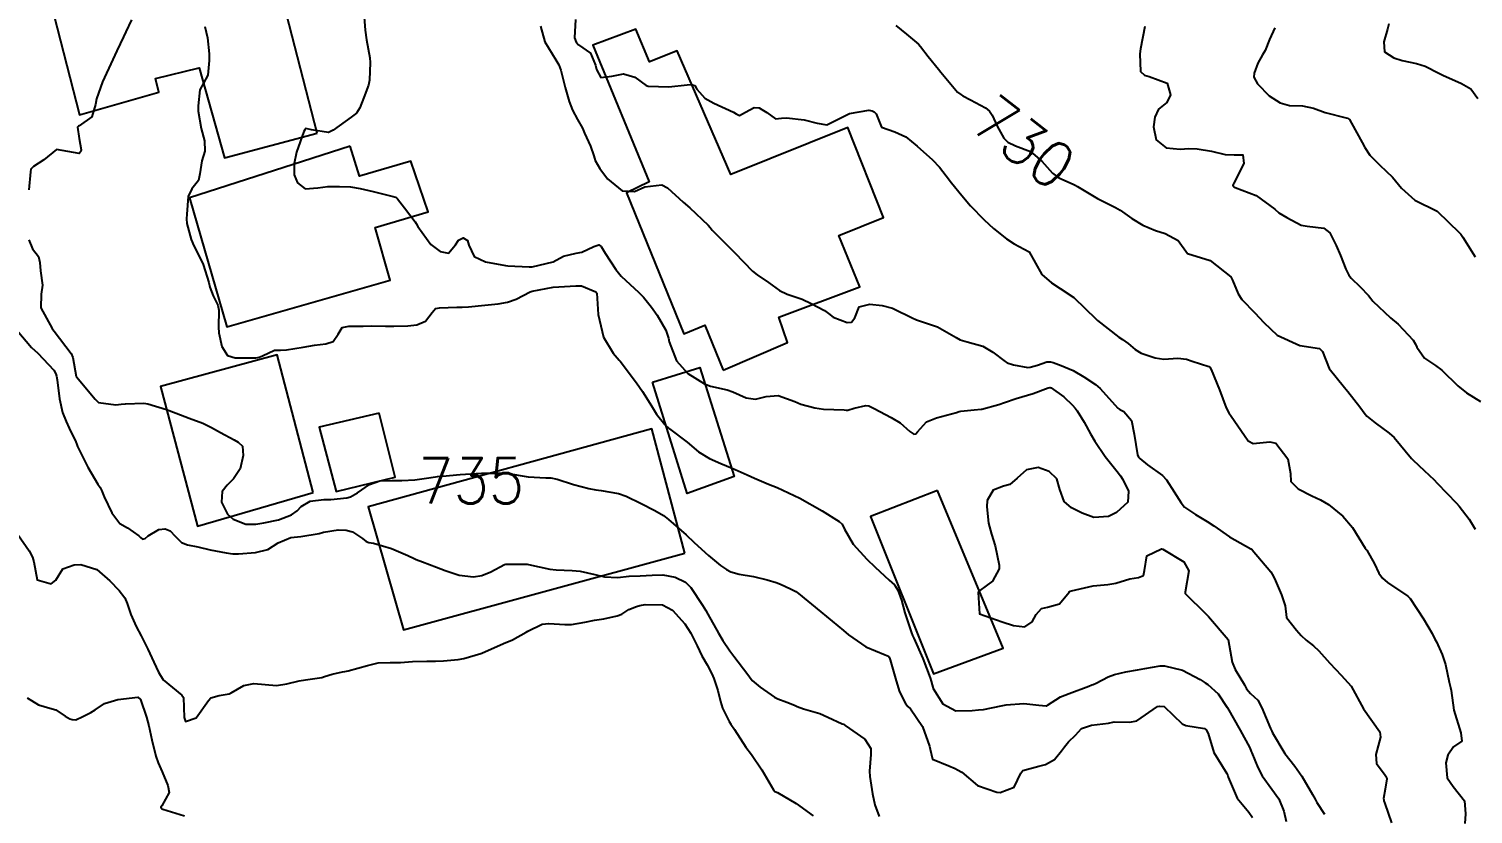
# Model space of a CAD drawing. Header units: metres. Extents: x 298520 to 308411, y 7433745 to 7450750.
# Drawn here: x 298610.9 to 298738.5, y 7450487.6 to 7450556.9 of the extents above; entities that cross this region are included whole.
import ezdxf
from ezdxf.enums import TextEntityAlignment as Align

# ---------------------------------------------------------------- set-up
doc = ezdxf.new("R2010")
doc.units = ezdxf.units.M
doc.header["$LTSCALE"] = 10
for name, color, linetype in [('Cotas', 45, 'Continuous'), ('Curvas de Nivel 1m', 11, 'Continuous'), ('Curvas de Nivel 5m', 15, 'Continuous'), ('Edificações', 30, 'Continuous')]:
    doc.layers.add(name, color=color, linetype=linetype)
doc.styles.add('Style-STANDARD', font='STANDARD.shx')

msp = doc.modelspace()

# ---------------------------------------------------------------- linework, layer by layer
at = {"layer": 'Curvas de Nivel 1m', "flags": 128}
for points, elevation in [([(298626.47, 7450557.08), (298626.7, 7450556.08), (298626.85, 7450554.67), (298626.85, 7450554.08), (298626.73, 7450552.78), (298626.35, 7450552.08), (298626.01, 7450551.49), (298625.86, 7450550.09), (298625.88, 7450549.6), (298626.14, 7450548.08), (298626.44, 7450547), (298626.46, 7450546.08), (298626.18, 7450545.24), (298626.02, 7450544.08), (298625.9, 7450543.5), (298625.31, 7450542.77), (298624.99, 7450542.09), (298624.86, 7450540.52), (298624.85, 7450540.1), (298624.88, 7450539.71), (298625.26, 7450538.3), (298625.33, 7450538.09), (298625.41, 7450537.93), (298626.31, 7450536.08), (298626.81, 7450534.48), (298626.89, 7450534.07), (298627.2, 7450533.31), (298627.61, 7450532.49), (298627.68, 7450532.06), (298627.65, 7450530.54), (298627.69, 7450530.06), (298627.95, 7450528.86), (298628.45, 7450528.06), (298629.13, 7450527.84), (298630.96, 7450527.86), (298631.13, 7450527.87), (298631.26, 7450527.89), (298631.55, 7450528.02), (298632.62, 7450528.53), (298633.14, 7450528.53), (298633.68, 7450528.54), (298635.14, 7450528.79), (298636.14, 7450528.96), (298637.14, 7450529.08), (298637.79, 7450529.3), (298638.22, 7450529.94), (298638.59, 7450530.51), (298639.16, 7450530.64), (298640.43, 7450530.65), (298641.16, 7450530.66), (298642.4, 7450530.65), (298643.16, 7450530.64), (298644.37, 7450530.66), (298645.17, 7450530.76), (298645.93, 7450531.08), (298646.53, 7450531.84), (298646.83, 7450532.19), (298647.19, 7450532.27), (298648.7, 7450532.31), (298649.19, 7450532.32), (298649.74, 7450532.35), (298651.19, 7450532.49), (298652.35, 7450532.61), (298653.19, 7450532.77), (298653.94, 7450533.01), (298655.2, 7450533.67), (298655.37, 7450533.74), (298657.21, 7450534.08), (298658.73, 7450534.18), (298659.21, 7450534.21), (298659.71, 7450534.19), (298661, 7450533.66), (298661.09, 7450533.55), (298661.18, 7450531.66), (298661.65, 7450529.66), (298662.52, 7450528.27), (298663.05, 7450527.64), (298663.13, 7450527.54), (298664.59, 7450525.63), (298665.1, 7450524.87), (298665.89, 7450523.61), (298666.35, 7450522.87), (298667.07, 7450521.95), (298667.48, 7450521.59), (298669.05, 7450520.41), (298670.06, 7450519.56), (298671.03, 7450518.96), (298672.02, 7450518.53), (298673.02, 7450518.1), (298674.36, 7450517.51), (298675.01, 7450517.22), (298676.23, 7450516.71), (298677, 7450516.39), (298678.99, 7450515.45), (298680.98, 7450514.33), (298682.48, 7450513.41), (298682.74, 7450513.18), (298682.96, 7450512.72), (298683.7, 7450511.39), (298684.92, 7450510.09), (298685.66, 7450509.37), (298686.9, 7450508.22), (298687.37, 7450507.82), (298687.67, 7450507.35), (298687.99, 7450506.45), (298688.28, 7450505.34), (298688.85, 7450503.58), (298688.95, 7450503.33), (298689.06, 7450503.11), (298689.86, 7450501.32), (298690.5, 7450499.61), (298690.59, 7450499.31), (298690.79, 7450498.67), (298691.62, 7450497.3), (298692.77, 7450496.7), (298694.23, 7450496.73), (298694.77, 7450496.79), (298695.21, 7450496.82), (298696.77, 7450497.15), (298697.22, 7450497.23), (298698.77, 7450497.33), (298700.12, 7450497.2), (298700.77, 7450497.13), (298700.82, 7450497.15), (298700.88, 7450497.19), (298702.03, 7450497.93), (298702.78, 7450498.24), (298704.53, 7450498.88), (298704.79, 7450498.99), (298704.9, 7450499.03), (298705.17, 7450499.14), (298706.24, 7450499.69), (298706.8, 7450499.91), (298707.79, 7450500.13), (298708.81, 7450500.3), (298709.46, 7450500.44), (298710.82, 7450500.67), (298711.21, 7450500.68), (298712.81, 7450500.29), (298714.37, 7450499.45), (298714.8, 7450499.17), (298715.02, 7450499.02), (298715.96, 7450498.19), (298716.75, 7450497), (298716.77, 7450496.95), (298717.9, 7450494.99), (298718.73, 7450493.42), (298718.86, 7450493.11), (298718.92, 7450492.98), (298719.45, 7450491.7), (298719.83, 7450490.96), (298720.69, 7450489.79), (298721.31, 7450488.94), (298721.76, 7450487.85), (298721.95, 7450486.94)], 734), ([(298640.53, 7450557.91), (298640.62, 7450556.76), (298640.73, 7450555.91), (298641.03, 7450554.32), (298641.07, 7450553.9), (298640.99, 7450552.35), (298640.91, 7450551.91), (298640.49, 7450550.82), (298640.15, 7450549.91), (298639.86, 7450549.44), (298639.38, 7450549.09), (298637.78, 7450547.94), (298637.37, 7450547.73), (298635.89, 7450547.96), (298635.37, 7450548.07), (298635.28, 7450547.97), (298635.21, 7450547.81), (298634.55, 7450545.98), (298634.34, 7450544.99), (298634.35, 7450543.98), (298634.63, 7450543.29), (298635.31, 7450542.75), (298636.43, 7450542.84), (298637.31, 7450542.96), (298638.35, 7450542.97), (298639.31, 7450542.93), (298640.17, 7450542.78), (298641.31, 7450542.51), (298643.1, 7450542.09), (298643.3, 7450542.02), (298643.39, 7450541.97), (298643.46, 7450541.88), (298644.09, 7450541.07), (298645.03, 7450539.85), (298645.12, 7450539.7), (298645.27, 7450539.43), (298646.42, 7450537.84), (298647.25, 7450537.22), (298647.98, 7450537.08), (298648.59, 7450537.82), (298648.85, 7450538.22), (298649.26, 7450538.44), (298649.65, 7450538.2), (298649.78, 7450537.8), (298650.23, 7450536.78), (298651.24, 7450536.31), (298653.01, 7450535.98), (298653.23, 7450535.96), (298655.11, 7450535.87), (298655.23, 7450535.87), (298655.37, 7450535.87), (298657.23, 7450536.31), (298658.13, 7450536.81), (298659.24, 7450537.08), (298659.75, 7450537.18), (298660.81, 7450537.67), (298661.25, 7450537.81), (298661.46, 7450537.66), (298661.81, 7450537.09), (298662.75, 7450535.64), (298663.22, 7450535.05), (298664.78, 7450533.62), (298665.2, 7450533.2), (298665.89, 7450532.31), (298666.4, 7450531.6), (298667.16, 7450530.3), (298667.4, 7450529.59), (298667.47, 7450529.27), (298668.11, 7450527.58), (298669.12, 7450526.47), (298670.59, 7450525.56), (298671.11, 7450525.35), (298672.59, 7450525.02), (298673.1, 7450524.84), (298674.26, 7450524.33), (298675.09, 7450524.21), (298676.04, 7450524.43), (298677.09, 7450524.53), (298678.55, 7450523.99), (298679.09, 7450523.75), (298680.33, 7450523.44), (298681.08, 7450523.33), (298682.93, 7450523.25), (298683.08, 7450523.24), (298683.24, 7450523.24), (298683.8, 7450523.39), (298684.82, 7450523.65), (298685.09, 7450523.61), (298685.57, 7450523.38), (298687.08, 7450522.59), (298687.85, 7450522.12), (298688.72, 7450521.34), (298689.06, 7450521.1), (298689.25, 7450521.13), (298689.38, 7450521.33), (298690.18, 7450522.21), (298691.08, 7450522.55), (298692.83, 7450523.03), (298693.08, 7450523.12), (298693.21, 7450523.15), (298694.4, 7450523.27), (298695.03, 7450523.32), (298695.08, 7450523.33), (298696.59, 7450523.74), (298697.09, 7450523.9), (298698.12, 7450524.25), (298699.1, 7450524.55), (298699.6, 7450524.7), (298700.94, 7450525.19), (298701.07, 7450525.22), (298701.1, 7450525.23), (298701.2, 7450525.19), (298702.32, 7450524.4), (298703.09, 7450523.66), (298703.32, 7450523.4), (298703.49, 7450523.16), (298704.1, 7450522.18), (298704.67, 7450521.15), (298705.05, 7450520.48), (298705.96, 7450519.13), (298707.02, 7450517.81), (298707.33, 7450517.43), (298707.52, 7450517.11), (298708.03, 7450516.08), (298707.97, 7450515.11), (298706.97, 7450514.19), (298706.25, 7450513.85), (298704.97, 7450513.75), (298703.95, 7450514.13), (298702.98, 7450514.6), (298702.36, 7450515.18), (298701.96, 7450516.22), (298701.69, 7450517.18), (298701.02, 7450517.82), (298700.04, 7450518.18), (298699.02, 7450517.96), (298698.19, 7450517.22), (298697.56, 7450516.68), (298697, 7450516.51), (298696.07, 7450516.18), (298695.56, 7450515.25), (298695.53, 7450514.7), (298695.67, 7450513.25), (298695.93, 7450512.28), (298696.26, 7450511.25), (298696.62, 7450509.54), (298696.6, 7450509.24), (298696.01, 7450508.14), (298694.89, 7450507.31), (298694.83, 7450507.26), (298694.76, 7450507.13), (298694.87, 7450505.26), (298696.86, 7450504.56), (298697.86, 7450504.23), (298698.86, 7450504.12), (298699.53, 7450504.54), (298699.87, 7450505.2), (298700.34, 7450505.74), (298700.88, 7450505.85), (298701.92, 7450506.14), (298702.79, 7450507.17), (298702.83, 7450507.23), (298702.89, 7450507.25), (298703, 7450507.28), (298704.9, 7450507.72), (298706.19, 7450507.83), (298706.9, 7450507.96), (298708.15, 7450508.35), (298708.91, 7450508.45), (298709.36, 7450508.63), (298709.44, 7450509.08), (298709.65, 7450510.37), (298710.94, 7450510.98), (298711.05, 7450510.96), (298712.92, 7450509.84), (298713.35, 7450509.04), (298713.02, 7450507.17), (298713.03, 7450507.05), (298714.87, 7450505.26), (298715.1, 7450505.02), (298716.84, 7450503), (298717.18, 7450501), (298717.46, 7450500.34), (298718.26, 7450498.99), (298718.45, 7450498.65), (298718.79, 7450498.23), (298719.44, 7450497.63), (298719.81, 7450496.96), (298720.56, 7450495.13), (298720.66, 7450494.95), (298720.68, 7450494.89), (298720.74, 7450494.74), (298721.84, 7450492.94), (298722.71, 7450491.8), (298723.35, 7450490.92), (298724.29, 7450489.3), (298724.51, 7450488.91), (298724.67, 7450488.62), (298725.34, 7450487.58)], 733), ([(298656.1, 7450557.11), (298656.47, 7450555.72), (298657.45, 7450554.14), (298657.73, 7450553.71), (298657.91, 7450553.23), (298658.28, 7450551.7), (298658.64, 7450550.46), (298658.94, 7450549.69), (298659.38, 7450548.89), (298659.8, 7450548.11), (298660, 7450547.68), (298660.51, 7450546.52), (298660.8, 7450545.67), (298660.94, 7450545.26), (298661.33, 7450544.55), (298662.02, 7450543.65), (298663.31, 7450542.59), (298664.41, 7450542.53), (298665.32, 7450542.94), (298666.83, 7450543.11), (298667.32, 7450542.86), (298668.71, 7450541.58), (298669.3, 7450541.08), (298670.91, 7450539.55), (298671.07, 7450539.35), (298671.27, 7450539.12), (298672.85, 7450537.52), (298673.25, 7450537.12), (298674.82, 7450535.5), (298675.22, 7450535.18), (298676.23, 7450534.5), (298677.21, 7450533.79), (298677.87, 7450533.46), (298679.2, 7450533.02), (298679.99, 7450532.65), (298681.19, 7450532.03), (298681.52, 7450531.76), (298681.96, 7450531.42), (298683.18, 7450530.96), (298683.58, 7450530.99), (298683.87, 7450531.39), (298684.23, 7450532.36), (298685.19, 7450532.57), (298686.28, 7450532.45), (298687.19, 7450532.24), (298689.05, 7450531.33), (298689.18, 7450531.25), (298689.31, 7450531.2), (298691.17, 7450530.57), (298692.82, 7450529.63), (298693.16, 7450529.44), (298693.77, 7450529.27), (298695.15, 7450528.87), (298696.05, 7450528.35), (298697.14, 7450527.52), (298697.31, 7450527.41), (298697.87, 7450527.23), (298699.13, 7450527), (298699.33, 7450527.01), (298699.99, 7450527.2), (298700.83, 7450527.5), (298701.14, 7450527.49), (298701.37, 7450527.42), (298702.08, 7450527.18), (298703.13, 7450526.73), (298704.08, 7450526.18), (298705.11, 7450525.49), (298705.53, 7450525.14), (298707.09, 7450523.4), (298707.25, 7450523.28), (298707.63, 7450523.11), (298708.3, 7450522.33), (298708.54, 7450521.1), (298708.82, 7450519.3), (298708.92, 7450519.09), (298708.97, 7450519.03), (298709.03, 7450518.95), (298709.72, 7450518.39), (298711.02, 7450517.47), (298711.39, 7450517.07), (298712.05, 7450516.01), (298712.67, 7450515.05), (298712.98, 7450514.68), (298713.94, 7450514.01), (298714.97, 7450513.41), (298715.55, 7450513.01), (298716.95, 7450512.06), (298718.84, 7450510.98), (298718.94, 7450510.89), (298720.59, 7450508.95), (298720.72, 7450508.76), (298720.91, 7450508.38), (298721.55, 7450506.94), (298721.85, 7450505.97), (298721.98, 7450504.94), (298722.85, 7450503.82), (298723.27, 7450503.35), (298723.73, 7450502.92), (298724.37, 7450502.44), (298724.83, 7450502), (298725.8, 7450500.89), (298726.81, 7450499.83), (298727.69, 7450498.87), (298728.77, 7450496.86), (298730.22, 7450494.84), (298730.27, 7450494.37), (298729.87, 7450492.84), (298729.92, 7450492.04), (298730.7, 7450491.02), (298730.81, 7450490.83), (298730.83, 7450490.7), (298730.69, 7450489.77), (298730.55, 7450488.96), (298730.57, 7450488.83), (298730.59, 7450488.75), (298730.67, 7450488.52), (298731.24, 7450486.82)], 732), ([(298659.2, 7450557.69), (298659.1, 7450556.07), (298659.24, 7450555.69), (298659.46, 7450555.46), (298660.51, 7450554.73), (298660.96, 7450553.67), (298661.06, 7450553.29), (298661.43, 7450552.58), (298662.4, 7450552.69), (298663.44, 7450552.91), (298664.42, 7450552.61), (298665.43, 7450551.89), (298665.62, 7450551.81), (298667.42, 7450551.77), (298669.05, 7450551.94), (298669.42, 7450551.97), (298669.72, 7450551.87), (298669.92, 7450551.56), (298670.61, 7450550.76), (298671.4, 7450550.32), (298673.15, 7450549.52), (298673.39, 7450549.38), (298673.67, 7450549.24), (298674.21, 7450549.51), (298674.97, 7450549.93), (298675.4, 7450549.9), (298675.66, 7450549.76), (298676.1, 7450549.49), (298676.86, 7450548.95), (298677.39, 7450548.99), (298677.83, 7450549.03), (298679.39, 7450548.85), (298680.52, 7450548.56), (298681.38, 7450548.4), (298683.39, 7450549.4), (298685.09, 7450549.69), (298685.4, 7450549.64), (298685.58, 7450549.56), (298685.74, 7450549.37), (298686.22, 7450548.2), (298687.38, 7450547.78), (298688.35, 7450547.34), (298689.36, 7450546.52), (298690.71, 7450545.32), (298691.34, 7450544.67), (298691.94, 7450543.91), (298692.41, 7450543.29), (298693.31, 7450542.17), (298694.07, 7450541.27), (298695.28, 7450540.02), (298696.12, 7450539.25), (298697.26, 7450538.34), (298697.94, 7450537.91), (298699.25, 7450537.21), (298700.37, 7450535.2), (298701.22, 7450534.45), (298701.98, 7450533.95), (298703.2, 7450533.16), (298705.17, 7450531.25), (298705.29, 7450531.14), (298707.16, 7450529.67), (298707.49, 7450529.45), (298707.99, 7450529.11), (298708.63, 7450528.58), (298709.14, 7450528.27), (298710.37, 7450527.84), (298711.14, 7450527.74), (298712.39, 7450527.81), (298713.14, 7450527.73), (298713.64, 7450527.55), (298715.13, 7450527.08), (298715.22, 7450527.02), (298715.34, 7450526.81), (298716.05, 7450525.01), (298716.66, 7450523.43), (298716.89, 7450523), (298717.08, 7450522.71), (298718.27, 7450520.98), (298718.6, 7450520.52), (298719.05, 7450520.28), (298720.52, 7450520.43), (298721.05, 7450520.31), (298722.11, 7450518.94), (298722.32, 7450517.63), (298722.35, 7450516.94), (298723, 7450516.28), (298724.22, 7450515.68), (298724.99, 7450515.31), (298725.68, 7450514.89), (298726.97, 7450513.87), (298727.82, 7450512.87), (298728.94, 7450511.05), (298729.02, 7450510.93), (298729.07, 7450510.86), (298729.75, 7450509.67), (298730.14, 7450508.84), (298730.46, 7450508.39), (298730.9, 7450508.03), (298732.69, 7450506.81), (298732.89, 7450506.61), (298734.09, 7450504.8), (298734.85, 7450503.51), (298735.09, 7450503.03), (298735.22, 7450502.78), (298735.74, 7450501.68), (298736.01, 7450500.77), (298736.35, 7450499.22), (298736.47, 7450498.76), (298736.53, 7450498.5), (298736.77, 7450496.76), (298737.38, 7450494.75), (298737.48, 7450494.01), (298736.73, 7450493.52), (298736.24, 7450492.77), (298736.05, 7450492.11), (298736.16, 7450490.77), (298736.69, 7450490.01), (298737.69, 7450488.75), (298737.8, 7450487.61), (298737.72, 7450486.75)], 731), ([(298709.48, 7450557.09), (298709.1, 7450555.1), (298709.04, 7450554.68), (298709.09, 7450553.1), (298709.44, 7450552.8), (298709.84, 7450552.68), (298711.43, 7450552.07), (298711.75, 7450551.06), (298711.41, 7450550.39), (298710.69, 7450549.79), (298710.35, 7450549.08), (298710.24, 7450548.23), (298710.46, 7450547.08), (298711.36, 7450546.38), (298712.58, 7450546.27), (298713.36, 7450546.32), (298714.1, 7450546.29), (298715.35, 7450546.08), (298716.57, 7450545.78), (298717.35, 7450545.77), (298718.13, 7450545.76), (298718.22, 7450544.99), (298717.33, 7450543.26), (298717.25, 7450543.07), (298717.27, 7450543), (298717.32, 7450542.95), (298717.44, 7450542.88), (298719.31, 7450542.18), (298720.94, 7450540.95), (298721.29, 7450540.65), (298722.01, 7450540.22), (298723.28, 7450539.55), (298723.81, 7450539.45), (298725.28, 7450539.3), (298725.8, 7450538.89), (298726.38, 7450537.76), (298726.75, 7450536.88), (298727.23, 7450535.68), (298727.49, 7450535.14), (298727.7, 7450534.87), (298728.48, 7450534.12), (298729.21, 7450533.34), (298729.42, 7450533.08), (298729.61, 7450532.85), (298731.18, 7450531.38), (298731.84, 7450530.82), (298733.16, 7450529.41), (298733.38, 7450529.04), (298733.49, 7450528.8), (298734.18, 7450527.83), (298735.14, 7450527.16), (298735.71, 7450526.77), (298737.11, 7450525.37), (298737.89, 7450524.75), (298739.1, 7450523.98)], 729), ([(298720.96, 7450556.96), (298720.49, 7450555.94), (298720.09, 7450554.96), (298719.85, 7450554.57), (298719.45, 7450553.86), (298719.12, 7450552.97), (298719.09, 7450552.62), (298719.43, 7450552.02), (298720.45, 7450550.96), (298721.41, 7450550.34), (298722.25, 7450550.1), (298723.4, 7450550.09), (298724.37, 7450549.89), (298725.4, 7450549.49), (298727.26, 7450549.02), (298727.39, 7450548.99), (298727.47, 7450548.95), (298727.54, 7450548.88), (298727.71, 7450548.55), (298728.67, 7450546.86), (298728.91, 7450546.41), (298729.35, 7450545.74), (298730.23, 7450544.84), (298731.33, 7450543.78), (298732.15, 7450542.82), (298733.31, 7450541.76), (298735.29, 7450540.78), (298737.27, 7450538.87), (298737.38, 7450538.76), (298737.54, 7450538.48), (298738.64, 7450536.75)], 728), ([(298731.01, 7450557.31), (298730.91, 7450556.84), (298730.58, 7450555.73), (298730.65, 7450554.84), (298731.46, 7450554.32), (298732.19, 7450554.09), (298733.45, 7450553.83), (298734.22, 7450553.57), (298735.44, 7450552.96), (298735.79, 7450552.78), (298737.43, 7450552.05), (298738.26, 7450551.59), (298738.88, 7450550.74)], 727), ([(298609.88, 7450530.27), (298611.14, 7450528.77), (298611.72, 7450528.25), (298613.12, 7450526.75), (298613.3, 7450526.43), (298613.37, 7450526.24), (298613.43, 7450525.91), (298613.63, 7450524.23), (298613.88, 7450523.03), (298614.22, 7450522.22), (298614.49, 7450521.65), (298615.05, 7450520.43), (298615.14, 7450520.21), (298615.22, 7450520.03), (298616.11, 7450518.2), (298617, 7450516.69), (298617.21, 7450516.4), (298617.34, 7450516.18), (298617.58, 7450515.59), (298618.25, 7450514.18), (298618.95, 7450513.24), (298619.62, 7450512.83), (298620.64, 7450512.14), (298620.78, 7450511.98), (298620.94, 7450511.83), (298621.18, 7450511.9), (298621.46, 7450512.13), (298622.38, 7450512.69), (298622.95, 7450512.77), (298623.4, 7450512.57), (298623.85, 7450512.11), (298624.39, 7450511.55), (298624.94, 7450511.35), (298625.85, 7450511.17), (298626.93, 7450510.91), (298628.34, 7450510.64), (298628.93, 7450510.56), (298629.44, 7450510.55), (298630.93, 7450510.68), (298632.01, 7450510.93), (298632.94, 7450511.52), (298634.06, 7450511.98), (298634.94, 7450512.07), (298636.56, 7450512.34), (298636.95, 7450512.46), (298638.22, 7450512.67), (298638.95, 7450512.63), (298639.5, 7450512.48), (298640.39, 7450511.91), (298640.69, 7450511.65), (298640.94, 7450511.54), (298641.36, 7450511.48), (298642.93, 7450511.03), (298644.39, 7450510.4), (298644.93, 7450510.14), (298645.12, 7450510.05), (298645.67, 7450509.85), (298646.92, 7450509.37), (298647.67, 7450509.07), (298648.91, 7450508.67), (298650.17, 7450508.53), (298650.91, 7450508.63), (298651.71, 7450508.97), (298652.92, 7450509.62), (298653.03, 7450509.65), (298654.92, 7450509.64), (298655.04, 7450509.62), (298656.92, 7450509.21), (298657.47, 7450509.15), (298658.91, 7450509.09), (298659.59, 7450509.01), (298660.9, 7450508.73), (298661.76, 7450508.52), (298662.9, 7450508.45), (298663.94, 7450508.59), (298664.9, 7450508.6), (298665.96, 7450508.66), (298666.9, 7450508.71), (298667.99, 7450508.49), (298668.9, 7450508.04), (298669.37, 7450507.57), (298670.41, 7450506.03), (298670.69, 7450505.55), (298670.87, 7450505.23), (298671.81, 7450503.54), (298672.21, 7450502.9), (298672.83, 7450501.98), (298673.18, 7450501.52), (298674.4, 7450499.91), (298674.7, 7450499.5), (298674.8, 7450499.38), (298675.5, 7450498.78), (298676.78, 7450497.9), (298677.05, 7450497.75), (298677.85, 7450497.46), (298678.53, 7450497.21), (298678.77, 7450497.09), (298679.34, 7450496.87), (298680.76, 7450496.46), (298681.47, 7450496.13), (298682.75, 7450495.56), (298682.86, 7450495.51), (298683.02, 7450495.41), (298684.74, 7450494.2), (298685.26, 7450493.37), (298685.26, 7450492.83), (298685.16, 7450491.38), (298685.19, 7450490.89), (298685.42, 7450489.37), (298685.63, 7450488.41), (298686, 7450487.37)], 736), ([(298609.94, 7450512.27), (298610.93, 7450510.81), (298611.25, 7450510.26), (298611.35, 7450509.83), (298611.66, 7450508.25), (298612.89, 7450507.91), (298613.31, 7450508.23), (298613.92, 7450509.22), (298614.91, 7450509.57), (298615.52, 7450509.6), (298616.91, 7450509.17), (298618.07, 7450508.18), (298618.88, 7450507.31), (298619.39, 7450506.67), (298619.6, 7450506.16), (298619.91, 7450505.2), (298620.39, 7450504.15), (298620.84, 7450503.31), (298621.43, 7450502.13), (298621.95, 7450500.99), (298622.36, 7450500.12), (298622.79, 7450499.42), (298624.44, 7450498.09), (298624.56, 7450497.88), (298624.63, 7450496.1), (298624.75, 7450495.74), (298625.7, 7450496.09), (298626.77, 7450497.62), (298627, 7450497.83), (298627.72, 7450498.06), (298628.61, 7450498.21), (298628.78, 7450498.28), (298629.89, 7450498.93), (298630.79, 7450499.12), (298631.79, 7450499.01), (298632.79, 7450498.93), (298633.69, 7450499.09), (298634.79, 7450499.35), (298635.35, 7450499.42), (298636.8, 7450499.64), (298637.03, 7450499.72), (298637.69, 7450499.94), (298638.6, 7450500.14), (298638.81, 7450500.18), (298639.12, 7450500.24), (298640.81, 7450500.71), (298641.77, 7450500.94), (298642.81, 7450500.95), (298643.73, 7450500.96), (298644.81, 7450501.04), (298646.05, 7450501.07), (298646.82, 7450501.08), (298647.52, 7450501.12), (298648.82, 7450501.23), (298649.32, 7450501.31), (298650.82, 7450501.75), (298650.92, 7450501.79), (298652.83, 7450502.65), (298653.63, 7450502.96), (298654.84, 7450503.64), (298654.99, 7450503.74), (298656.24, 7450504.33), (298656.85, 7450504.41), (298658.25, 7450504.3), (298658.85, 7450504.31), (298660.01, 7450504.53), (298660.86, 7450504.69), (298661.7, 7450504.82), (298662.86, 7450505.08), (298663.27, 7450505.23), (298663.91, 7450505.63), (298664.59, 7450505.91), (298664.88, 7450505.98), (298665.33, 7450506.07), (298666.88, 7450506.04), (298667.76, 7450505.58), (298668.85, 7450504.37), (298669.37, 7450503.56), (298669.95, 7450502.44), (298670.36, 7450501.55), (298670.81, 7450500.76), (298671.23, 7450499.97), (298671.4, 7450499.54), (298671.75, 7450498.5), (298672.01, 7450497.53), (298672.17, 7450496.93), (298672.76, 7450495.75), (298672.91, 7450495.52), (298673.23, 7450495.04), (298674.23, 7450493.5), (298674.72, 7450492.83), (298675.65, 7450491.49), (298676.69, 7450489.73), (298676.8, 7450489.59), (298677.02, 7450489.48), (298678.67, 7450488.52), (298680.17, 7450487.43)], 737), ([(298610.77, 7450497.83), (298611.77, 7450497.24), (298612.76, 7450496.93), (298613.31, 7450496.78), (298614.11, 7450496.22), (298614.53, 7450496), (298614.75, 7450495.92), (298615.05, 7450495.91), (298615.67, 7450496.2), (298616.39, 7450496.56), (298616.76, 7450496.79), (298617.6, 7450497.34), (298618.77, 7450497.69), (298620.54, 7450497.91), (298620.77, 7450497.7), (298621.32, 7450496.13), (298621.52, 7450495.36), (298621.78, 7450494.13), (298622.13, 7450492.71), (298622.33, 7450492.12), (298622.69, 7450491.32), (298623.2, 7450490.11), (298623.31, 7450489.48), (298622.66, 7450488.32), (298622.58, 7450488.2), (298622.59, 7450488.12), (298622.65, 7450488.05), (298622.76, 7450488.01), (298624.65, 7450487.43)], 738)]:
    msp.add_lwpolyline(points, dxfattribs=dict(at, elevation=elevation))
at = {"layer": 'Curvas de Nivel 5m', "flags": 128}
for points, elevation in [([(298619.98, 7450557.66), (298619.48, 7450556.61), (298619.26, 7450556.16), (298618.7, 7450554.93), (298618.34, 7450554.18), (298617.42, 7450552.19), (298616.88, 7450550.71), (298616.8, 7450550.2), (298616.47, 7450549.11), (298615.37, 7450548.32), (298615.29, 7450548.3), (298615.2, 7450548.21), (298615.36, 7450547.21), (298615.54, 7450546.21), (298615.51, 7450546.05), (298615.35, 7450545.89), (298613.35, 7450546.23), (298612.25, 7450545.33), (298611.33, 7450544.74), (298611.1, 7450544.49), (298611.06, 7450544.26), (298610.91, 7450542.67)], 735), ([(298687.49, 7450557.17), (298688.42, 7450556.4), (298689.47, 7450555.51), (298689.65, 7450555.33), (298690.34, 7450554.43), (298691.24, 7450553.31), (298691.44, 7450553.06), (298692.92, 7450551.29), (298693.21, 7450551.08), (298693.41, 7450550.97), (298694.06, 7450550.62), (298695.4, 7450549.91), (298695.76, 7450549.61), (298695.98, 7450549.25), (298696.44, 7450548.3), (298697.02, 7450547.24), (298697.37, 7450546.87), (298698.05, 7450546.54), (298699.36, 7450546.05), (298700.37, 7450545.2), (298701.33, 7450544.13), (298701.88, 7450543.73), (298703.13, 7450543.16), (298703.32, 7450543.07), (298703.52, 7450542.96), (298705.3, 7450541.92), (298706.88, 7450541.12), (298707.29, 7450540.89), (298708.33, 7450540.15), (298709.28, 7450539.55), (298710.41, 7450539.08), (298711.27, 7450538.81), (298712.41, 7450538.2), (298713.25, 7450537.05), (298715.24, 7450536.44), (298717.07, 7450535), (298717.22, 7450534.71), (298717.71, 7450533.49), (298718.05, 7450532.99), (298719.19, 7450531.82), (298719.99, 7450530.96), (298721.16, 7450529.84), (298723.15, 7450528.93), (298724.91, 7450528.67), (298725.15, 7450528.39), (298725.75, 7450526.89), (298727.11, 7450525.22), (298727.41, 7450524.88), (298728.45, 7450523.51), (298728.93, 7450522.86), (298729.08, 7450522.7), (298729.8, 7450522.12), (298731.06, 7450521.2), (298731.48, 7450520.83), (298733.03, 7450518.97), (298733.11, 7450518.88), (298733.17, 7450518.81), (298734.14, 7450517.91), (298735.02, 7450517.09), (298735.3, 7450516.78), (298736.99, 7450515.02), (298737.22, 7450514.76), (298738.11, 7450513.61), (298738.64, 7450512.74)], 730), ([(298610.9, 7450538.26), (298611.24, 7450537.45), (298611.78, 7450536.79), (298611.88, 7450536.25), (298611.95, 7450535.52), (298612.13, 7450534.25), (298611.99, 7450533.46), (298611.98, 7450532.25), (298612.97, 7450530.43), (298613.12, 7450530.24), (298613.16, 7450530.19), (298614.65, 7450528.22), (298614.8, 7450527.88), (298615.1, 7450526.21), (298615.11, 7450526.17), (298616.78, 7450524.19), (298617.08, 7450523.91), (298618.61, 7450523.7), (298619.08, 7450523.75), (298619.44, 7450523.8), (298621.08, 7450523.84), (298621.42, 7450523.8), (298623.07, 7450523.28), (298623.92, 7450522.95), (298625.07, 7450522.53), (298626.27, 7450522.08), (298627.06, 7450521.7), (298627.85, 7450521.27), (298629.05, 7450520.6), (298629.4, 7450520.4), (298629.77, 7450520.04), (298629.83, 7450519.24), (298629.57, 7450518.04), (298629, 7450517.18), (298628.44, 7450516.61), (298628, 7450516.06), (298627.92, 7450515.12), (298628.47, 7450514.05), (298628.96, 7450513.61), (298630.09, 7450513.17), (298630.95, 7450513.18), (298631.68, 7450513.29), (298632.96, 7450513.56), (298634.1, 7450513.98), (298634.61, 7450514.34), (298634.97, 7450514.72), (298635.75, 7450515.19), (298636.98, 7450515.33), (298637.58, 7450515.35), (298638.99, 7450515.5), (298639.33, 7450515.58), (298639.94, 7450515.92), (298641, 7450516.68), (298641.92, 7450516.98), (298643, 7450517.02), (298643.86, 7450517.02), (298645.01, 7450517.07), (298646.45, 7450517.28), (298647.01, 7450517.36), (298647.44, 7450517.39), (298649.01, 7450517.54), (298650.9, 7450517.67), (298651.01, 7450517.67), (298651.13, 7450517.66), (298653.01, 7450517.67), (298653.11, 7450517.66), (298655.01, 7450517.34), (298656.56, 7450517.27), (298657.01, 7450517.25), (298657.58, 7450517.13), (298659, 7450516.66), (298660.37, 7450516.31), (298661, 7450516.2), (298661.46, 7450516.13), (298663, 7450515.86), (298663.66, 7450515.63), (298664.98, 7450514.99), (298666.21, 7450514.37), (298666.97, 7450513.92), (298667.41, 7450513.59), (298668.95, 7450512.23), (298669.68, 7450511.56), (298670.93, 7450510.4), (298672.01, 7450509.53), (298672.54, 7450509.16), (298672.91, 7450508.96), (298673.65, 7450508.76), (298674.9, 7450508.54), (298676.13, 7450508.26), (298676.9, 7450508.03), (298677.29, 7450507.87), (298678.18, 7450507.46), (298678.66, 7450507.22), (298678.89, 7450507.05), (298680.87, 7450505.43), (298682.85, 7450503.78), (298683.3, 7450503.4), (298684.83, 7450502.34), (298686.55, 7450501.63), (298686.82, 7450501.51), (298686.89, 7450501.42), (298686.92, 7450501.36), (298686.97, 7450501.21), (298687.5, 7450499.35), (298687.81, 7450498.37), (298688.32, 7450497.34), (298688.53, 7450497.09), (298688.77, 7450496.86), (298689.84, 7450495.32), (298690.45, 7450493.59), (298690.5, 7450493.31), (298690.71, 7450492.44), (298692.15, 7450491.85), (298692.71, 7450491.6), (298692.92, 7450491.5), (298693.32, 7450491.28), (298694.69, 7450490.11), (298696.4, 7450489.52), (298696.68, 7450489.5), (298697.94, 7450489.97), (298698.52, 7450491.21), (298698.71, 7450491.43), (298700.1, 7450491.81), (298700.71, 7450491.97), (298701.5, 7450492.4), (298702.11, 7450493.18), (298702.37, 7450493.53), (298702.73, 7450493.95), (298703.34, 7450494.56), (298703.88, 7450495.15), (298704.76, 7450495.43), (298706.26, 7450495.62), (298706.76, 7450495.72), (298708.16, 7450495.71), (298708.76, 7450495.82), (298710.6, 7450497.07), (298710.77, 7450497.12), (298711.18, 7450497.07), (298712.76, 7450495.54), (298713.1, 7450495.39), (298714.75, 7450495.15), (298714.9, 7450495.02), (298715.06, 7450494.7), (298715.55, 7450493.01), (298716.7, 7450491.18), (298716.79, 7450491), (298716.84, 7450490.85), (298717.61, 7450488.99), (298718.66, 7450487.74), (298718.98, 7450487.29)], 735)]:
    msp.add_lwpolyline(points, dxfattribs=dict(at, elevation=elevation))
at = {"layer": 'Edificações'}
for points in [[(298636.39, 7450547.68), (298631.7, 7450565.84), (298623.48, 7450563.5), (298623.51, 7450563.08), (298619.8, 7450562.19), (298618.37, 7450567.65), (298611.19, 7450565.69), (298615.39, 7450549.29), (298622.38, 7450551.28), (298622.09, 7450552.49), (298625.96, 7450553.44), (298628.2, 7450545.49)], [(298672.24, 7450526.77), (298677.91, 7450529.2), (298677.14, 7450531.44), (298684.29, 7450534.1), (298682.44, 7450538.63), (298686.4, 7450540.23), (298683.24, 7450548.17), (298672.9, 7450544.02), (298668.18, 7450554.95), (298665.74, 7450553.96), (298664.52, 7450556.86), (298660.73, 7450555.44), (298665.71, 7450543.39), (298663.69, 7450542.41), (298668.75, 7450529.95), (298670.61, 7450530.74)], [(298639.29, 7450546.52), (298625.1, 7450541.97), (298628.41, 7450530.57), (298642.82, 7450534.71), (298641.5, 7450539.36), (298646.18, 7450540.74), (298644.66, 7450545.19), (298640.13, 7450543.88)], [(298636.03, 7450515.96), (298632.84, 7450528.11), (298622.54, 7450525.31), (298625.81, 7450512.98)], [(298665.99, 7450525.71), (298670.17, 7450527), (298673.21, 7450517.37), (298669.04, 7450515.88)], [(298641.86, 7450522.96), (298636.54, 7450521.74), (298638.05, 7450516.05), (298643.28, 7450517.31)], [(298668.86, 7450510.62), (298665.94, 7450521.57), (298640.87, 7450514.7), (298643.99, 7450503.84)], [(298691.17, 7450516.13), (298685.24, 7450513.85), (298690.82, 7450499.97), (298696.95, 7450502.23)]]:
    msp.add_lwpolyline(points, close=True, dxfattribs=at)

# ---------------------------------------------------------------- texts
at = {"layer": 'Cotas', "style": 'Style-STANDARD'}
for s, rotation, p in [('730', 322.3556, (298698.8, 7450546.87, 730)), ('735', 0.1041, (298649.98, 7450517, 735))]:
    msp.add_text(s, height=4, rotation=rotation, dxfattribs=at).set_placement(p, align=Align.MIDDLE_CENTER)

doc.saveas('drawing.dxf')
